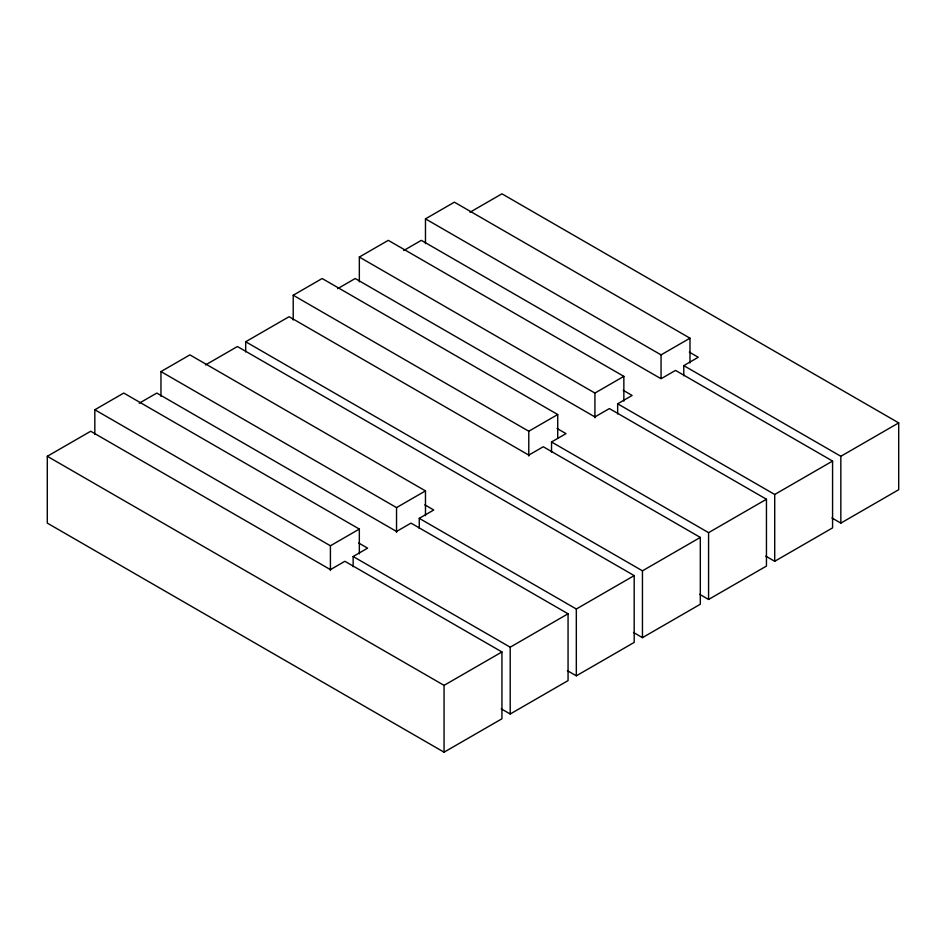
<?xml version="1.0" encoding="UTF-8"?>
<svg xmlns="http://www.w3.org/2000/svg" width="946" height="946" viewBox="0 0 946 946"><rect width="100%" height="100%" fill="white"/><g stroke="black" fill="none" stroke-linecap="round" stroke-linejoin="round"><path stroke-width="1.42" d="M94.825 434.521L94.825 409.76L123.76 393.063L359.338 529.074L359.338 553.824M160.962 396.339L160.962 371.589L189.886 354.88L425.475 490.891L425.475 515.653M293.213 319.985L293.213 295.235L322.148 278.526L557.726 414.537L557.726 437.832M359.338 281.802L359.338 257.052L388.274 240.343L623.852 376.354L623.852 401.116M425.475 243.619L425.475 218.869L454.399 202.172L689.989 338.183L689.989 362.933M47.3 456.291L90.698 431.246L330.414 569.634L344.876 561.285L501.936 651.96L501.936 718.771L444.064 752.188L47.3 523.114L47.3 456.291L444.064 685.365L501.936 651.96M139.216 403.233L156.823 393.063L396.54 531.463L411.002 523.114L568.061 613.788L568.061 680.6L510.201 714.005L501.262 708.838M205.507 364.955L237.422 346.532L634.187 575.606L634.187 642.417L576.327 675.822L567.387 670.667M245.688 351.924L245.688 341.754L289.086 316.709L528.79 455.109L543.264 446.749L700.312 537.423L700.312 604.246L642.452 637.651L633.489 632.472M337.604 288.696L355.211 278.526L594.928 416.926L609.39 408.577L766.449 499.252L766.449 566.063L708.578 599.468L699.638 594.313M403.729 250.513L421.337 240.343L661.053 378.743L675.515 370.394L832.575 461.069L832.575 527.88L774.715 561.285L765.775 556.13M470.02 212.235L501.936 193.812L898.7 422.886L898.7 489.709L840.84 523.114L831.901 517.947M94.825 409.76L330.414 545.783L359.338 529.074M160.962 371.589L396.54 507.6L425.475 490.891M293.213 295.235L528.79 431.246L557.726 414.537M359.338 257.052L594.928 393.063L623.852 376.354M425.475 218.869L661.053 354.88L689.989 338.183M353.142 566.678L353.142 556.52L367.604 548.16L358.688 543.016M419.267 528.507L419.267 518.337L433.741 509.989L424.813 504.833M551.53 452.141L551.53 441.983L565.992 433.623L557.064 428.479M617.655 413.97L617.655 403.8L632.117 395.452L623.201 390.296M683.781 375.787L683.781 365.617L698.254 357.269L689.327 352.113M353.142 556.52L510.201 647.194L568.061 613.788M419.267 518.337L576.327 609.011L634.187 575.606M245.688 341.754L642.452 570.828L700.312 537.423M551.53 441.983L708.578 532.657L766.449 499.252M617.655 403.8L774.715 494.474L832.575 461.069M683.781 365.617L840.84 456.291L898.7 422.886M840.84 456.291L840.84 523.114M774.715 494.474L774.715 561.285M708.578 532.657L708.578 599.468M661.053 354.88L661.053 378.175M642.452 570.828L642.452 637.651M594.928 393.063L594.928 417.813M576.327 609.011L576.327 675.822M528.79 431.246L528.79 455.996M510.201 647.194L510.201 714.005M444.064 685.365L444.064 752.188M396.54 507.6L396.54 532.35M330.414 545.783L330.414 570.533"/></g></svg>
